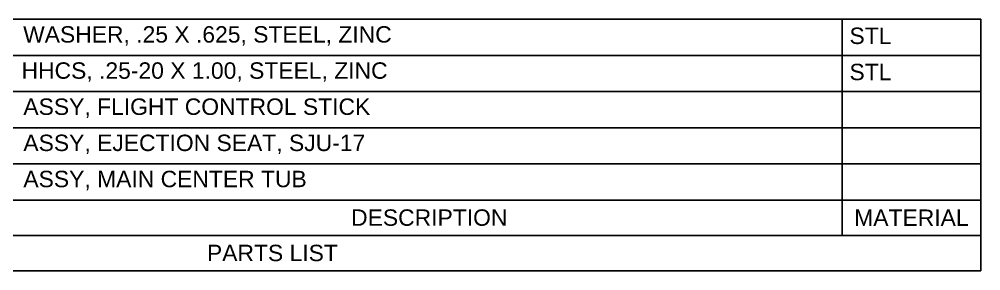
# Model space of a CAD drawing. Header units: inches. Extents: x 109 to 1721, y 29 to 669.
# Drawn here: x 1544.2 to 1721.4, y 201.4 to 247.7 of the extents above; entities that cross this region are included whole.
import ezdxf

# ---------------------------------------------------------------- set-up
doc = ezdxf.new("R2010")
doc.units = ezdxf.units.IN
doc.header["$LTSCALE"] = 0.03937
doc.header["$MEASUREMENT"] = 0
doc.layers.add('PDF3_Geometría', color=7, linetype='Continuous')
doc.layers.add('PDF3_Texto', color=7, linetype='Continuous')
doc.styles.add('PDF ArialMT', font='arial.ttf')

# ---------------------------------------------------------------- blocks, each defined once
blk = doc.blocks.new('OH3A1-1$-$ASSY$$CENTER$TUB_-_v2$-$copia1')
at = {"layer": 'PDF3_Geometría', "lineweight": -3}
for points in [[(17.1065, 4.3475), (17.1065, 6.1966), (27.5444, 6.1966)], [(26.5237, 4.6075), (26.5237, 6.1966)], [(27.5445, 4.3475), (27.5445, 6.1966)], [(17.1065, 5.9308), (27.5444, 5.9308)], [(17.1065, 5.665), (27.5444, 5.665)], [(17.1065, 5.3991), (27.5444, 5.3991)], [(17.1065, 5.1333), (27.5444, 5.1333)], [(17.1065, 4.8675), (27.5444, 4.8675)], [(17.1065, 4.6075), (27.5444, 4.6075)], [(17.1065, 4.3475), (27.5444, 4.3475)], [(22.4247, 4.3475), (27.5445, 4.3475)]]:
    blk.add_lwpolyline(points, dxfattribs=at)
at = {"layer": 'PDF3_Texto', "attachment_point": 4, "style": 'PDF ArialMT'}
for s, insert, char_height in [('WASHER, .25 X .625, STEEL, ZINC', (20.4853, 6.0742), 0.120696), ('STL', (26.5766, 6.0742), 0.1207), ('HHCS, .25-20 X 1.00, STEEL, ZINC', (20.4736, 5.8083), 0.120696), ('STL', (26.5766, 5.8083), 0.1207), ('ASSY, FLIGHT CONTROL STICK', (20.487, 5.5425), 0.120696), ('ASSY, EJECTION SEAT, SJU-17', (20.487, 5.2766), 0.120696), ('ASSY, MAIN CENTER TUB', (20.487, 5.0108), 0.120696), ('DESCRIPTION', (22.903, 4.7374), 0.120696), ('MATERIAL', (26.6116, 4.7374), 0.1207), ('PARTS LIST', (21.8404, 4.4774), 0.1207)]:
    blk.add_mtext(s, dxfattribs=dict(at, insert=insert, char_height=char_height))

msp = doc.modelspace()

# ---------------------------------------------------------------- block references
at = {"xscale": 25, "yscale": 25, "zscale": 25}
msp.add_blockref('OH3A1-1$-$ASSY$$CENTER$TUB_-_v2$-$copia1', (1032.78, 92.74), dxfattribs=at)

doc.saveas('drawing.dxf')
